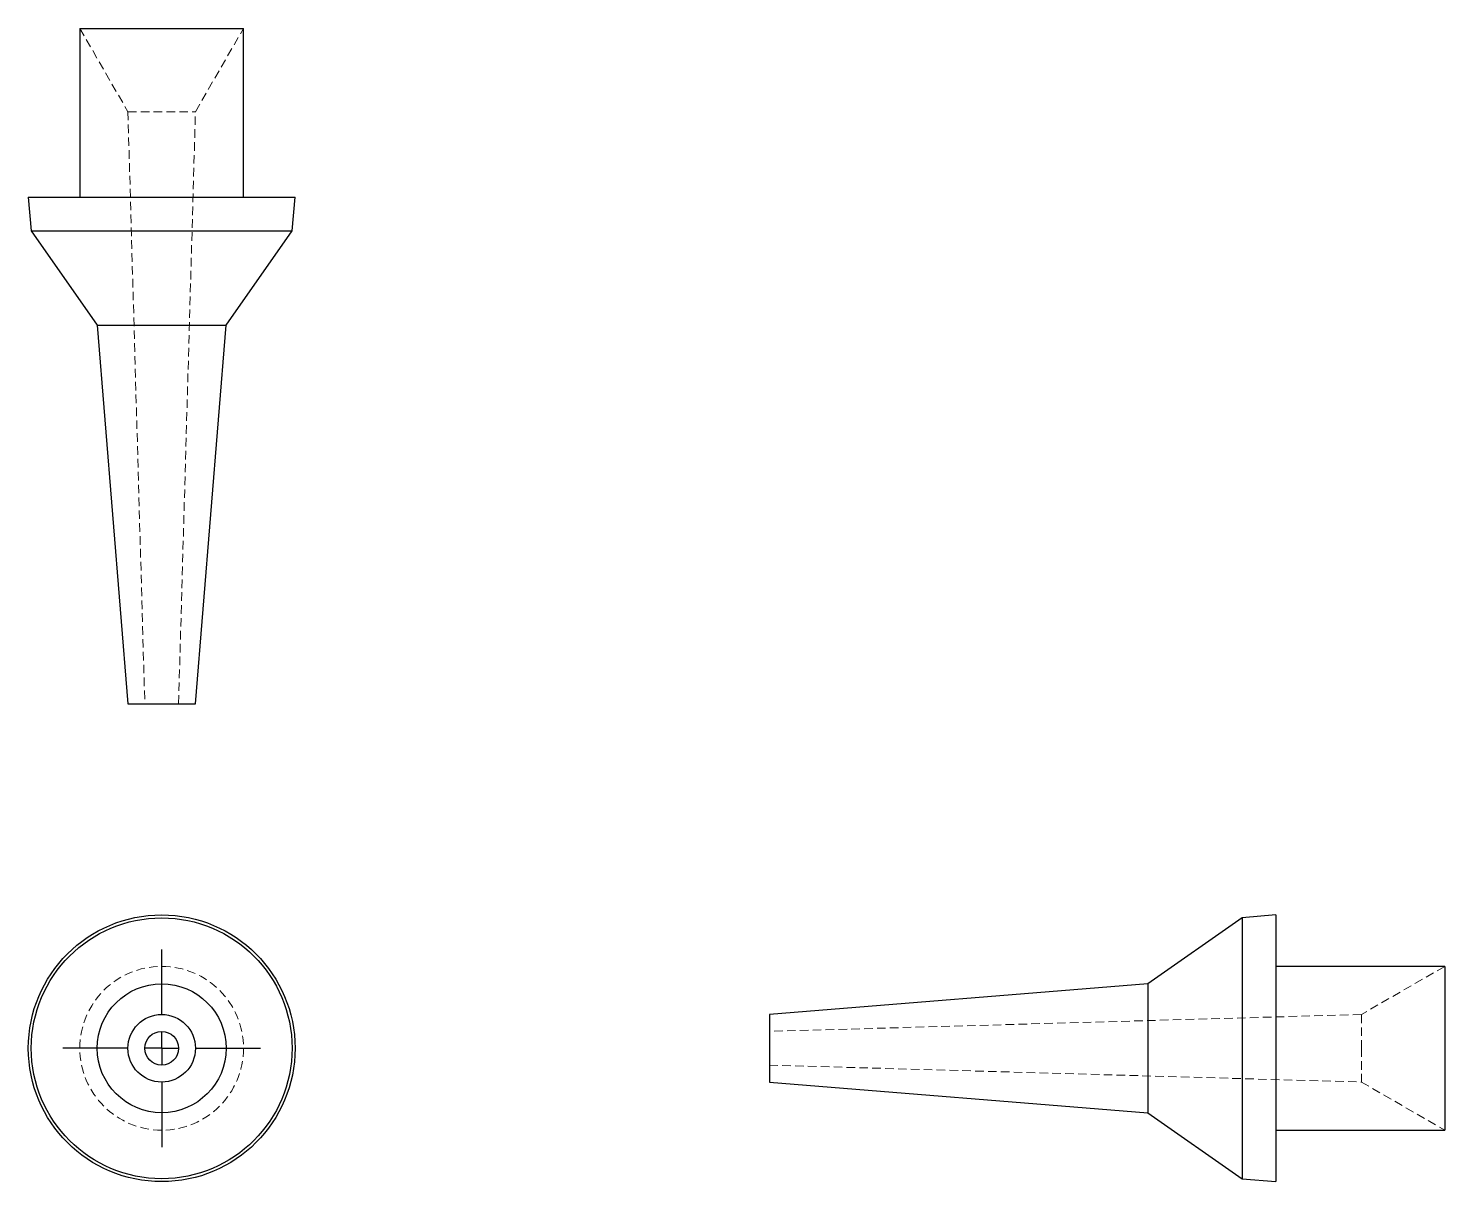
# Model space of a CAD drawing. Header units: millimetres. Extents: x 63 to 273, y 37 to 208.
import ezdxf

# ---------------------------------------------------------------- set-up
doc = ezdxf.new("R2010")
doc.units = ezdxf.units.MM
doc.linetypes.add('HIDDEN', pattern=[1.905, 1.27, -0.635])
doc.layers.add('10', color=7, linetype='Continuous')

# ---------------------------------------------------------------- blocks, each defined once
blk = doc.blocks.new('SW_CENTERMARKSYMBOL_0')
at = {"layer": '10', "color": 0}
for p, q in [((0, 5), (0, 14.625)), ((0, 0), (0, 2.5)), ((-5, 0), (-14.625, 0)), ((0, 0), (-2.5, 0)), ((0, 0), (0, -2.5)), ((0, 0), (2.5, 0)), ((5, 0), (14.625, 0)), ((0, -5), (0, -14.625))]:
    blk.add_line(p, q, dxfattribs=at)

msp = doc.modelspace()

# ---------------------------------------------------------------- linework, layer by layer
at = {"color": 7, "linetype": 'Continuous', "lineweight": 25}
for p, q in [((70.88, 208), (70.88, 183)), ((70.88, 208), (95.12, 208)), ((95.12, 183), (95.12, 208)), ((63.25, 183), (63.69, 178)), ((63.25, 183), (102.75, 183)), ((102.31, 178), (102.75, 183)), ((63.69, 178), (73.46, 164.05)), ((63.69, 178), (102.31, 178)), ((92.54, 164.05), (102.31, 178)), ((73.46, 164.05), (78, 108)), ((73.46, 164.05), (92.54, 164.05)), ((88, 108), (92.54, 164.05)), ((78, 108), (88, 108)), ((243, 76.31), (229.05, 66.54)), ((248, 76.75), (243, 76.31)), ((243, 76.31), (243, 57)), ((248, 76.75), (248, 57)), ((273, 69.12), (248, 69.12)), ((273, 69.12), (273, 57)), ((229.05, 66.54), (173, 62)), ((229.05, 66.54), (229.05, 57)), ((173, 62), (173, 57)), ((173, 57), (173, 52)), ((229.05, 57), (229.05, 47.46)), ((243, 57), (243, 37.69)), ((248, 57), (248, 37.25)), ((273, 57), (273, 44.88)), ((173, 52), (229.05, 47.46)), ((229.05, 47.46), (243, 37.69)), ((248, 44.88), (273, 44.88)), ((243, 37.69), (248, 37.25))]:
    msp.add_line(p, q, dxfattribs=at)
at = {"color": 7, "linetype": 'HIDDEN', "lineweight": 18}
for p, q in [((70.88, 208), (78, 195.66)), ((88, 195.66), (95.12, 208)), ((78, 195.66), (88, 195.66)), ((78, 195.66), (80.5, 108)), ((85.5, 108), (88, 195.66)), ((273, 69.12), (260.66, 62)), ((260.66, 62), (173, 59.5)), ((260.66, 62), (260.66, 57)), ((260.66, 57), (260.66, 52)), ((173, 54.5), (260.66, 52)), ((260.66, 52), (273, 44.88))]:
    msp.add_line(p, q, dxfattribs=at)
at = {"color": 7, "linetype": 'Continuous', "lineweight": 25}
for radius in [19.75, 19.31, 9.54, 5, 2.5]:
    msp.add_circle((83, 57), radius, dxfattribs=at)
at = {"color": 7, "linetype": 'HIDDEN', "lineweight": 18}
msp.add_circle((83, 57), 12.12, dxfattribs=at)

# ---------------------------------------------------------------- block references
at = {"layer": '10'}
msp.add_blockref('SW_CENTERMARKSYMBOL_0', (83, 57), dxfattribs=at)

doc.saveas('drawing.dxf')
